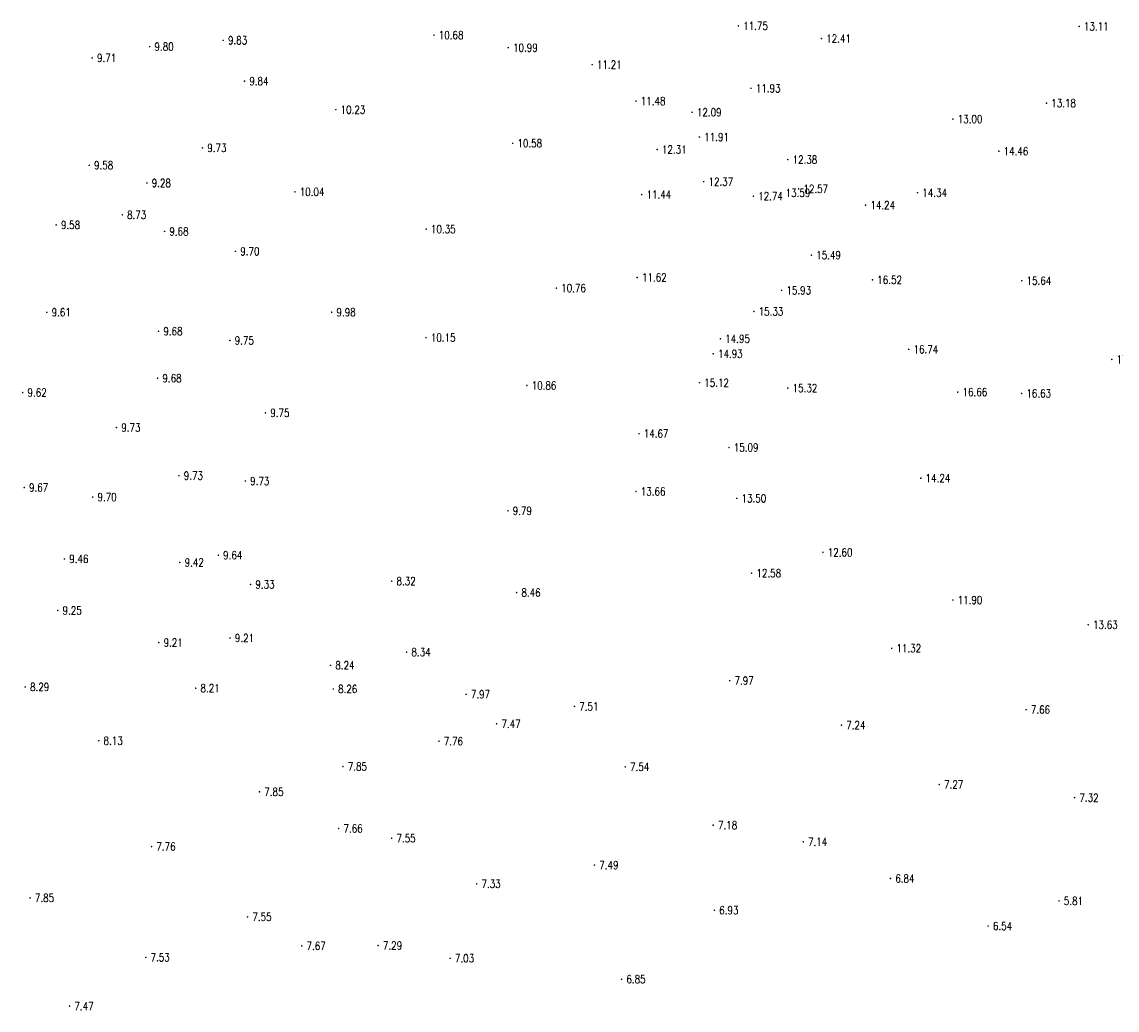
# Model space of a CAD drawing. Extents: x 476861 to 479475, y 2367369 to 2370541.
# Drawn here: x 477678.8 to 477815.7, y 2367534.3 to 2367657.8 of the extents above; entities that cross this region are included whole.
import ezdxf
from ezdxf.enums import TextEntityAlignment as Align

# ---------------------------------------------------------------- set-up
doc = ezdxf.new("R2010")
doc.units = 0
doc.header["$LTSCALE"] = 0.5
doc.layers.get('0').update_dxf_attribs({"linetype": 'CONTINUOUS'})
doc.layers.add('GCD', color=1, linetype='CONTINUOUS')
doc.styles.add('HZ', font='rs.shx', dxfattribs={"width": 0.8, "bigfont": 'hztxt.shx'})

# ---------------------------------------------------------------- blocks, each defined once
blk = doc.blocks.new('GC200')
at = {"linetype": 'Continuous', "const_width": 0.2, "flags": 128}
blk.add_lwpolyline([(-0.1, 0, 1), (0.1, 0, 1)], format="xyb", close=True, dxfattribs=at)

msp = doc.modelspace()

# ---------------------------------------------------------------- block references
at = {"layer": 'GCD', "linetype": 'Continuous'}
ref = msp.add_blockref('GC200', (477768.34, 2367657.324, 11.747), dxfattribs=dict(at, xscale=0.5, yscale=0.5, zscale=0.5))
ref.add_attrib('height', '11.75', dxfattribs={"linetype": 'Continuous', "height": 1, "style": 'HZ', "width": 0.8}).set_placement((477768.94, 2367657.324, 11.747), align=Align.MIDDLE_LEFT)
ref = msp.add_blockref('GC200', (477810.925, 2367657.258, 13.11), dxfattribs=dict(at, xscale=0.5, yscale=0.5, zscale=0.5))
ref.add_attrib('height', '13.11', dxfattribs={"linetype": 'Continuous', "height": 1, "style": 'HZ', "width": 0.8}).set_placement((477811.525, 2367657.258, 13.11), align=Align.MIDDLE_LEFT)
ref = msp.add_blockref('GC200', (477703.954, 2367655.521, 9.828), dxfattribs=dict(at, xscale=0.5, yscale=0.5, zscale=0.5))
ref.add_attrib('height', '9.83', dxfattribs={"linetype": 'Continuous', "height": 1, "style": 'HZ', "width": 0.8}).set_placement((477704.554, 2367655.521, 9.828), align=Align.MIDDLE_LEFT)
ref = msp.add_blockref('GC200', (477730.297, 2367656.172, 10.675), dxfattribs=dict(at, xscale=0.5, yscale=0.5, zscale=0.5))
ref.add_attrib('height', '10.68', dxfattribs={"linetype": 'Continuous', "height": 1, "style": 'HZ', "width": 0.8}).set_placement((477730.897, 2367656.172, 10.675), align=Align.MIDDLE_LEFT)
ref = msp.add_blockref('GC200', (477778.717, 2367655.739, 12.41), dxfattribs=dict(at, xscale=0.5, yscale=0.5, zscale=0.5))
ref.add_attrib('height', '12.41', dxfattribs={"linetype": 'Continuous', "height": 1, "style": 'HZ', "width": 0.8}).set_placement((477779.317, 2367655.739, 12.41), align=Align.MIDDLE_LEFT)
ref = msp.add_blockref('GC200', (477694.767, 2367654.732, 9.8), dxfattribs=dict(at, xscale=0.5, yscale=0.5, zscale=0.5))
ref.add_attrib('height', '9.80', dxfattribs={"linetype": 'Continuous', "height": 1, "style": 'HZ', "width": 0.8}).set_placement((477695.367, 2367654.732, 9.8), align=Align.MIDDLE_LEFT)
ref = msp.add_blockref('GC200', (477739.58, 2367654.6, 10.987), dxfattribs=dict(at, xscale=0.5, yscale=0.5, zscale=0.5))
ref.add_attrib('height', '10.99', dxfattribs={"linetype": 'Continuous', "height": 1, "style": 'HZ', "width": 0.8}).set_placement((477740.18, 2367654.6, 10.987), align=Align.MIDDLE_LEFT)
ref = msp.add_blockref('GC200', (477687.581, 2367653.325, 9.71), dxfattribs=dict(at, xscale=0.5, yscale=0.5, zscale=0.5))
ref.add_attrib('height', '9.71', dxfattribs={"linetype": 'Continuous', "height": 1, "style": 'HZ', "width": 0.8}).set_placement((477688.181, 2367653.325, 9.71), align=Align.MIDDLE_LEFT)
ref = msp.add_blockref('GC200', (477750.066, 2367652.48, 11.207), dxfattribs=dict(at, xscale=0.5, yscale=0.5, zscale=0.5))
ref.add_attrib('height', '11.21', dxfattribs={"linetype": 'Continuous', "height": 1, "style": 'HZ', "width": 0.8}).set_placement((477750.666, 2367652.48, 11.207), align=Align.MIDDLE_LEFT)
ref = msp.add_blockref('GC200', (477706.617, 2367650.419, 9.843), dxfattribs=dict(at, xscale=0.5, yscale=0.5, zscale=0.5))
ref.add_attrib('height', '9.84', dxfattribs={"linetype": 'Continuous', "height": 1, "style": 'HZ', "width": 0.8}).set_placement((477707.217, 2367650.419, 9.843), align=Align.MIDDLE_LEFT)
ref = msp.add_blockref('GC200', (477769.921, 2367649.52, 11.93), dxfattribs=dict(at, xscale=0.5, yscale=0.5, zscale=0.5))
ref.add_attrib('height', '11.93', dxfattribs={"linetype": 'Continuous', "height": 1, "style": 'HZ', "width": 0.8}).set_placement((477770.521, 2367649.52, 11.93), align=Align.MIDDLE_LEFT)
ref = msp.add_blockref('GC200', (477718.034, 2367646.856, 10.23), dxfattribs=dict(at, xscale=0.5, yscale=0.5, zscale=0.5))
ref.add_attrib('height', '10.23', dxfattribs={"linetype": 'Continuous', "height": 1, "style": 'HZ', "width": 0.8}).set_placement((477718.634, 2367646.856, 10.23), align=Align.MIDDLE_LEFT)
ref = msp.add_blockref('GC200', (477755.539, 2367647.928, 11.48), dxfattribs=dict(at, xscale=0.5, yscale=0.5, zscale=0.5))
ref.add_attrib('height', '11.48', dxfattribs={"linetype": 'Continuous', "height": 1, "style": 'HZ', "width": 0.8}).set_placement((477756.139, 2367647.928, 11.48), align=Align.MIDDLE_LEFT)
ref = msp.add_blockref('GC200', (477806.844, 2367647.666, 13.183), dxfattribs=dict(at, xscale=0.5, yscale=0.5, zscale=0.5))
ref.add_attrib('height', '13.18', dxfattribs={"linetype": 'Continuous', "height": 1, "style": 'HZ', "width": 0.8}).set_placement((477807.444, 2367647.666, 13.183), align=Align.MIDDLE_LEFT)
ref = msp.add_blockref('GC200', (477762.557, 2367646.529, 12.087), dxfattribs=dict(at, xscale=0.5, yscale=0.5, zscale=0.5))
ref.add_attrib('height', '12.09', dxfattribs={"linetype": 'Continuous', "height": 1, "style": 'HZ', "width": 0.8}).set_placement((477763.157, 2367646.529, 12.087), align=Align.MIDDLE_LEFT)
ref = msp.add_blockref('GC200', (477795.151, 2367645.681, 12.998), dxfattribs=dict(at, xscale=0.5, yscale=0.5, zscale=0.5))
ref.add_attrib('height', '13.00', dxfattribs={"linetype": 'Continuous', "height": 1, "style": 'HZ', "width": 0.8}).set_placement((477795.751, 2367645.681, 12.998), align=Align.MIDDLE_LEFT)
ref = msp.add_blockref('GC200', (477763.471, 2367643.436, 11.905), dxfattribs=dict(at, xscale=0.5, yscale=0.5, zscale=0.5))
ref.add_attrib('height', '11.91', dxfattribs={"linetype": 'Continuous', "height": 1, "style": 'HZ', "width": 0.8}).set_placement((477764.071, 2367643.436, 11.905), align=Align.MIDDLE_LEFT)
ref = msp.add_blockref('GC200', (477701.364, 2367642.081, 9.734), dxfattribs=dict(at, xscale=0.5, yscale=0.5, zscale=0.5))
ref.add_attrib('height', '9.73', dxfattribs={"linetype": 'Continuous', "height": 1, "style": 'HZ', "width": 0.8}).set_placement((477701.964, 2367642.081, 9.734), align=Align.MIDDLE_LEFT)
ref = msp.add_blockref('GC200', (477740.126, 2367642.651, 10.58), dxfattribs=dict(at, xscale=0.5, yscale=0.5, zscale=0.5))
ref.add_attrib('height', '10.58', dxfattribs={"linetype": 'Continuous', "height": 1, "style": 'HZ', "width": 0.8}).set_placement((477740.726, 2367642.651, 10.58), align=Align.MIDDLE_LEFT)
ref = msp.add_blockref('GC200', (477758.187, 2367641.872, 12.309), dxfattribs=dict(at, xscale=0.5, yscale=0.5, zscale=0.5))
ref.add_attrib('height', '12.31', dxfattribs={"linetype": 'Continuous', "height": 1, "style": 'HZ', "width": 0.8}).set_placement((477758.787, 2367641.872, 12.309), align=Align.MIDDLE_LEFT)
ref = msp.add_blockref('GC200', (477800.89, 2367641.663, 14.458), dxfattribs=dict(at, xscale=0.5, yscale=0.5, zscale=0.5))
ref.add_attrib('height', '14.46', dxfattribs={"linetype": 'Continuous', "height": 1, "style": 'HZ', "width": 0.8}).set_placement((477801.49, 2367641.663, 14.458), align=Align.MIDDLE_LEFT)
ref = msp.add_blockref('GC200', (477774.515, 2367640.609, 12.379), dxfattribs=dict(at, xscale=0.5, yscale=0.5, zscale=0.5))
ref.add_attrib('height', '12.38', dxfattribs={"linetype": 'Continuous', "height": 1, "style": 'HZ', "width": 0.8}).set_placement((477775.115, 2367640.609, 12.379), align=Align.MIDDLE_LEFT)
ref = msp.add_blockref('GC200', (477687.216, 2367639.908, 9.577), dxfattribs=dict(at, xscale=0.5, yscale=0.5, zscale=0.5))
ref.add_attrib('height', '9.58', dxfattribs={"linetype": 'Continuous', "height": 1, "style": 'HZ', "width": 0.8}).set_placement((477687.816, 2367639.908, 9.577), align=Align.MIDDLE_LEFT)
ref = msp.add_blockref('GC200', (477694.422, 2367637.692, 9.278), dxfattribs=dict(at, xscale=0.5, yscale=0.5, zscale=0.5))
ref.add_attrib('height', '9.28', dxfattribs={"linetype": 'Continuous', "height": 1, "style": 'HZ', "width": 0.8}).set_placement((477695.022, 2367637.692, 9.278), align=Align.MIDDLE_LEFT)
ref = msp.add_blockref('GC200', (477764.005, 2367637.854, 12.369), dxfattribs=dict(at, xscale=0.5, yscale=0.5, zscale=0.5))
ref.add_attrib('height', '12.37', dxfattribs={"linetype": 'Continuous', "height": 1, "style": 'HZ', "width": 0.8}).set_placement((477764.605, 2367637.854, 12.369), align=Align.MIDDLE_LEFT)
ref = msp.add_blockref('GC200', (477712.921, 2367636.582, 10.043), dxfattribs=dict(at, xscale=0.5, yscale=0.5, zscale=0.5))
ref.add_attrib('height', '10.04', dxfattribs={"linetype": 'Continuous', "height": 1, "style": 'HZ', "width": 0.8}).set_placement((477713.521, 2367636.582, 10.043), align=Align.MIDDLE_LEFT)
ref = msp.add_blockref('GC200', (477756.259, 2367636.241, 11.44), dxfattribs=dict(at, xscale=0.5, yscale=0.5, zscale=0.5))
ref.add_attrib('height', '11.44', dxfattribs={"linetype": 'Continuous', "height": 1, "style": 'HZ', "width": 0.8}).set_placement((477756.859, 2367636.241, 11.44), align=Align.MIDDLE_LEFT)
ref = msp.add_blockref('GC200', (477770.214, 2367636.041, 12.743), dxfattribs=dict(at, xscale=0.5, yscale=0.5, zscale=0.5))
ref.add_attrib('height', '12.74', dxfattribs={"linetype": 'Continuous', "height": 1, "style": 'HZ', "width": 0.8}).set_placement((477770.814, 2367636.041, 12.743), align=Align.MIDDLE_LEFT)
ref = msp.add_blockref('GC200', (477773.641, 2367636.457, 13.594), dxfattribs=dict(at, xscale=0.5, yscale=0.5, zscale=0.5))
ref.add_attrib('height', '13.59', dxfattribs={"linetype": 'Continuous', "height": 1, "style": 'HZ', "width": 0.8}).set_placement((477774.241, 2367636.457, 13.594), align=Align.MIDDLE_LEFT)
ref = msp.add_blockref('GC200', (477775.873, 2367636.951, 12.565), dxfattribs=dict(at, xscale=0.5, yscale=0.5, zscale=0.5))
ref.add_attrib('height', '12.57', dxfattribs={"linetype": 'Continuous', "height": 1, "style": 'HZ', "width": 0.8}).set_placement((477776.473, 2367636.951, 12.565), align=Align.MIDDLE_LEFT)
ref = msp.add_blockref('GC200', (477790.725, 2367636.478, 14.344), dxfattribs=dict(at, xscale=0.5, yscale=0.5, zscale=0.5))
ref.add_attrib('height', '14.34', dxfattribs={"linetype": 'Continuous', "height": 1, "style": 'HZ', "width": 0.8}).set_placement((477791.325, 2367636.478, 14.344), align=Align.MIDDLE_LEFT)
ref = msp.add_blockref('GC200', (477784.234, 2367634.925, 14.24), dxfattribs=dict(at, xscale=0.5, yscale=0.5, zscale=0.5))
ref.add_attrib('height', '14.24', dxfattribs={"linetype": 'Continuous', "height": 1, "style": 'HZ', "width": 0.8}).set_placement((477784.834, 2367634.925, 14.24), align=Align.MIDDLE_LEFT)
ref = msp.add_blockref('GC200', (477691.345, 2367633.714, 8.733), dxfattribs=dict(at, xscale=0.5, yscale=0.5, zscale=0.5))
ref.add_attrib('height', '8.73', dxfattribs={"linetype": 'Continuous', "height": 1, "style": 'HZ', "width": 0.8}).set_placement((477691.945, 2367633.714, 8.733), align=Align.MIDDLE_LEFT)
ref = msp.add_blockref('GC200', (477683.077, 2367632.449, 9.584), dxfattribs=dict(at, xscale=0.5, yscale=0.5, zscale=0.5))
ref.add_attrib('height', '9.58', dxfattribs={"linetype": 'Continuous', "height": 1, "style": 'HZ', "width": 0.8}).set_placement((477683.677, 2367632.449, 9.584), align=Align.MIDDLE_LEFT)
ref = msp.add_blockref('GC200', (477729.323, 2367631.931, 10.35), dxfattribs=dict(at, xscale=0.5, yscale=0.5, zscale=0.5))
ref.add_attrib('height', '10.35', dxfattribs={"linetype": 'Continuous', "height": 1, "style": 'HZ', "width": 0.8}).set_placement((477729.923, 2367631.931, 10.35), align=Align.MIDDLE_LEFT)
ref = msp.add_blockref('GC200', (477696.629, 2367631.643, 9.677), dxfattribs=dict(at, xscale=0.5, yscale=0.5, zscale=0.5))
ref.add_attrib('height', '9.68', dxfattribs={"linetype": 'Continuous', "height": 1, "style": 'HZ', "width": 0.8}).set_placement((477697.229, 2367631.643, 9.677), align=Align.MIDDLE_LEFT)
ref = msp.add_blockref('GC200', (477705.489, 2367629.149, 9.7), dxfattribs=dict(at, xscale=0.5, yscale=0.5, zscale=0.5))
ref.add_attrib('height', '9.70', dxfattribs={"linetype": 'Continuous', "height": 1, "style": 'HZ', "width": 0.8}).set_placement((477706.089, 2367629.149, 9.7), align=Align.MIDDLE_LEFT)
ref = msp.add_blockref('GC200', (477777.468, 2367628.677, 15.492), dxfattribs=dict(at, xscale=0.5, yscale=0.5, zscale=0.5))
ref.add_attrib('height', '15.49', dxfattribs={"linetype": 'Continuous', "height": 1, "style": 'HZ', "width": 0.8}).set_placement((477778.068, 2367628.677, 15.492), align=Align.MIDDLE_LEFT)
ref = msp.add_blockref('GC200', (477755.693, 2367625.887, 11.617), dxfattribs=dict(at, xscale=0.5, yscale=0.5, zscale=0.5))
ref.add_attrib('height', '11.62', dxfattribs={"linetype": 'Continuous', "height": 1, "style": 'HZ', "width": 0.8}).set_placement((477756.293, 2367625.887, 11.617), align=Align.MIDDLE_LEFT)
ref = msp.add_blockref('GC200', (477785.102, 2367625.592, 16.518), dxfattribs=dict(at, xscale=0.5, yscale=0.5, zscale=0.5))
ref.add_attrib('height', '16.52', dxfattribs={"linetype": 'Continuous', "height": 1, "style": 'HZ', "width": 0.8}).set_placement((477785.702, 2367625.592, 16.518), align=Align.MIDDLE_LEFT)
ref = msp.add_blockref('GC200', (477803.756, 2367625.481, 15.64), dxfattribs=dict(at, xscale=0.5, yscale=0.5, zscale=0.5))
ref.add_attrib('height', '15.64', dxfattribs={"linetype": 'Continuous', "height": 1, "style": 'HZ', "width": 0.8}).set_placement((477804.356, 2367625.481, 15.64), align=Align.MIDDLE_LEFT)
ref = msp.add_blockref('GC200', (477745.596, 2367624.554, 10.761), dxfattribs=dict(at, xscale=0.5, yscale=0.5, zscale=0.5))
ref.add_attrib('height', '10.76', dxfattribs={"linetype": 'Continuous', "height": 1, "style": 'HZ', "width": 0.8}).set_placement((477746.196, 2367624.554, 10.761), align=Align.MIDDLE_LEFT)
ref = msp.add_blockref('GC200', (477773.744, 2367624.274, 15.932), dxfattribs=dict(at, xscale=0.5, yscale=0.5, zscale=0.5))
ref.add_attrib('height', '15.93', dxfattribs={"linetype": 'Continuous', "height": 1, "style": 'HZ', "width": 0.8}).set_placement((477774.344, 2367624.274, 15.932), align=Align.MIDDLE_LEFT)
ref = msp.add_blockref('GC200', (477681.912, 2367621.533, 9.61), dxfattribs=dict(at, xscale=0.5, yscale=0.5, zscale=0.5))
ref.add_attrib('height', '9.61', dxfattribs={"linetype": 'Continuous', "height": 1, "style": 'HZ', "width": 0.8}).set_placement((477682.512, 2367621.533, 9.61), align=Align.MIDDLE_LEFT)
ref = msp.add_blockref('GC200', (477717.515, 2367621.542, 9.98), dxfattribs=dict(at, xscale=0.5, yscale=0.5, zscale=0.5))
ref.add_attrib('height', '9.98', dxfattribs={"linetype": 'Continuous', "height": 1, "style": 'HZ', "width": 0.8}).set_placement((477718.115, 2367621.542, 9.98), align=Align.MIDDLE_LEFT)
ref = msp.add_blockref('GC200', (477770.276, 2367621.64, 15.331), dxfattribs=dict(at, xscale=0.5, yscale=0.5, zscale=0.5))
ref.add_attrib('height', '15.33', dxfattribs={"linetype": 'Continuous', "height": 1, "style": 'HZ', "width": 0.8}).set_placement((477770.876, 2367621.64, 15.331), align=Align.MIDDLE_LEFT)
ref = msp.add_blockref('GC200', (477695.88, 2367619.164, 9.678), dxfattribs=dict(at, xscale=0.5, yscale=0.5, zscale=0.5))
ref.add_attrib('height', '9.68', dxfattribs={"linetype": 'Continuous', "height": 1, "style": 'HZ', "width": 0.8}).set_placement((477696.48, 2367619.164, 9.678), align=Align.MIDDLE_LEFT)
ref = msp.add_blockref('GC200', (477729.302, 2367618.37, 10.149), dxfattribs=dict(at, xscale=0.5, yscale=0.5, zscale=0.5))
ref.add_attrib('height', '10.15', dxfattribs={"linetype": 'Continuous', "height": 1, "style": 'HZ', "width": 0.8}).set_placement((477729.902, 2367618.37, 10.149), align=Align.MIDDLE_LEFT)
ref = msp.add_blockref('GC200', (477766.091, 2367618.227, 14.953), dxfattribs=dict(at, xscale=0.5, yscale=0.5, zscale=0.5))
ref.add_attrib('height', '14.95', dxfattribs={"linetype": 'Continuous', "height": 1, "style": 'HZ', "width": 0.8}).set_placement((477766.691, 2367618.227, 14.953), align=Align.MIDDLE_LEFT)
ref = msp.add_blockref('GC200', (477704.792, 2367618.015, 9.748), dxfattribs=dict(at, xscale=0.5, yscale=0.5, zscale=0.5))
ref.add_attrib('height', '9.75', dxfattribs={"linetype": 'Continuous', "height": 1, "style": 'HZ', "width": 0.8}).set_placement((477705.392, 2367618.015, 9.748), align=Align.MIDDLE_LEFT)
ref = msp.add_blockref('GC200', (477789.63, 2367616.902, 16.735), dxfattribs=dict(at, xscale=0.5, yscale=0.5, zscale=0.5))
ref.add_attrib('height', '16.74', dxfattribs={"linetype": 'Continuous', "height": 1, "style": 'HZ', "width": 0.8}).set_placement((477790.23, 2367616.902, 16.735), align=Align.MIDDLE_LEFT)
ref = msp.add_blockref('GC200', (477765.196, 2367616.345, 14.932), dxfattribs=dict(at, xscale=0.5, yscale=0.5, zscale=0.5))
ref.add_attrib('height', '14.93', dxfattribs={"linetype": 'Continuous', "height": 1, "style": 'HZ', "width": 0.8}).set_placement((477765.796, 2367616.345, 14.932), align=Align.MIDDLE_LEFT)
ref = msp.add_blockref('GC200', (477815.008, 2367615.647, 17.136), dxfattribs=dict(at, xscale=0.5, yscale=0.5, zscale=0.5))
ref.add_attrib('height', '17.14', dxfattribs={"linetype": 'Continuous', "height": 1, "style": 'HZ', "width": 0.8}).set_placement((477815.608, 2367615.647, 17.136), align=Align.MIDDLE_LEFT)
ref = msp.add_blockref('GC200', (477695.76, 2367613.297, 9.678), dxfattribs=dict(at, xscale=0.5, yscale=0.5, zscale=0.5))
ref.add_attrib('height', '9.68', dxfattribs={"linetype": 'Continuous', "height": 1, "style": 'HZ', "width": 0.8}).set_placement((477696.36, 2367613.297, 9.678), align=Align.MIDDLE_LEFT)
ref = msp.add_blockref('GC200', (477763.481, 2367612.738, 15.122), dxfattribs=dict(at, xscale=0.5, yscale=0.5, zscale=0.5))
ref.add_attrib('height', '15.12', dxfattribs={"linetype": 'Continuous', "height": 1, "style": 'HZ', "width": 0.8}).set_placement((477764.081, 2367612.738, 15.122), align=Align.MIDDLE_LEFT)
ref = msp.add_blockref('GC200', (477678.901, 2367611.5, 9.62), dxfattribs=dict(at, xscale=0.5, yscale=0.5, zscale=0.5))
ref.add_attrib('height', '9.62', dxfattribs={"linetype": 'Continuous', "height": 1, "style": 'HZ', "width": 0.8}).set_placement((477679.501, 2367611.5, 9.62), align=Align.MIDDLE_LEFT)
ref = msp.add_blockref('GC200', (477741.91, 2367612.386, 10.86), dxfattribs=dict(at, xscale=0.5, yscale=0.5, zscale=0.5))
ref.add_attrib('height', '10.86', dxfattribs={"linetype": 'Continuous', "height": 1, "style": 'HZ', "width": 0.8}).set_placement((477742.51, 2367612.386, 10.86), align=Align.MIDDLE_LEFT)
ref = msp.add_blockref('GC200', (477774.521, 2367612.062, 15.324), dxfattribs=dict(at, xscale=0.5, yscale=0.5, zscale=0.5))
ref.add_attrib('height', '15.32', dxfattribs={"linetype": 'Continuous', "height": 1, "style": 'HZ', "width": 0.8}).set_placement((477775.121, 2367612.062, 15.324), align=Align.MIDDLE_LEFT)
ref = msp.add_blockref('GC200', (477795.758, 2367611.563, 16.662), dxfattribs=dict(at, xscale=0.5, yscale=0.5, zscale=0.5))
ref.add_attrib('height', '16.66', dxfattribs={"linetype": 'Continuous', "height": 1, "style": 'HZ', "width": 0.8}).set_placement((477796.358, 2367611.563, 16.662), align=Align.MIDDLE_LEFT)
ref = msp.add_blockref('GC200', (477803.734, 2367611.39, 16.626), dxfattribs=dict(at, xscale=0.5, yscale=0.5, zscale=0.5))
ref.add_attrib('height', '16.63', dxfattribs={"linetype": 'Continuous', "height": 1, "style": 'HZ', "width": 0.8}).set_placement((477804.334, 2367611.39, 16.626), align=Align.MIDDLE_LEFT)
ref = msp.add_blockref('GC200', (477709.237, 2367608.961, 9.748), dxfattribs=dict(at, xscale=0.5, yscale=0.5, zscale=0.5))
ref.add_attrib('height', '9.75', dxfattribs={"linetype": 'Continuous', "height": 1, "style": 'HZ', "width": 0.8}).set_placement((477709.837, 2367608.961, 9.748), align=Align.MIDDLE_LEFT)
ref = msp.add_blockref('GC200', (477690.616, 2367607.128, 9.73), dxfattribs=dict(at, xscale=0.5, yscale=0.5, zscale=0.5))
ref.add_attrib('height', '9.73', dxfattribs={"linetype": 'Continuous', "height": 1, "style": 'HZ', "width": 0.8}).set_placement((477691.216, 2367607.128, 9.73), align=Align.MIDDLE_LEFT)
ref = msp.add_blockref('GC200', (477755.918, 2367606.368, 14.67), dxfattribs=dict(at, xscale=0.5, yscale=0.5, zscale=0.5))
ref.add_attrib('height', '14.67', dxfattribs={"linetype": 'Continuous', "height": 1, "style": 'HZ', "width": 0.8}).set_placement((477756.518, 2367606.368, 14.67), align=Align.MIDDLE_LEFT)
ref = msp.add_blockref('GC200', (477767.168, 2367604.638, 15.093), dxfattribs=dict(at, xscale=0.5, yscale=0.5, zscale=0.5))
ref.add_attrib('height', '15.09', dxfattribs={"linetype": 'Continuous', "height": 1, "style": 'HZ', "width": 0.8}).set_placement((477767.768, 2367604.638, 15.093), align=Align.MIDDLE_LEFT)
ref = msp.add_blockref('GC200', (477698.436, 2367601.118, 9.73), dxfattribs=dict(at, xscale=0.5, yscale=0.5, zscale=0.5))
ref.add_attrib('height', '9.73', dxfattribs={"linetype": 'Continuous', "height": 1, "style": 'HZ', "width": 0.8}).set_placement((477699.036, 2367601.118, 9.73), align=Align.MIDDLE_LEFT)
ref = msp.add_blockref('GC200', (477706.732, 2367600.448, 9.73), dxfattribs=dict(at, xscale=0.5, yscale=0.5, zscale=0.5))
ref.add_attrib('height', '9.73', dxfattribs={"linetype": 'Continuous', "height": 1, "style": 'HZ', "width": 0.8}).set_placement((477707.332, 2367600.448, 9.73), align=Align.MIDDLE_LEFT)
ref = msp.add_blockref('GC200', (477791.136, 2367600.804, 14.24), dxfattribs=dict(at, xscale=0.5, yscale=0.5, zscale=0.5))
ref.add_attrib('height', '14.24', dxfattribs={"linetype": 'Continuous', "height": 1, "style": 'HZ', "width": 0.8}).set_placement((477791.736, 2367600.804, 14.24), align=Align.MIDDLE_LEFT)
ref = msp.add_blockref('GC200', (477679.091, 2367599.632, 9.666), dxfattribs=dict(at, xscale=0.5, yscale=0.5, zscale=0.5))
ref.add_attrib('height', '9.67', dxfattribs={"linetype": 'Continuous', "height": 1, "style": 'HZ', "width": 0.8}).set_placement((477679.691, 2367599.632, 9.666), align=Align.MIDDLE_LEFT)
ref = msp.add_blockref('GC200', (477755.543, 2367599.138, 13.66), dxfattribs=dict(at, xscale=0.5, yscale=0.5, zscale=0.5))
ref.add_attrib('height', '13.66', dxfattribs={"linetype": 'Continuous', "height": 1, "style": 'HZ', "width": 0.8}).set_placement((477756.143, 2367599.138, 13.66), align=Align.MIDDLE_LEFT)
ref = msp.add_blockref('GC200', (477687.65, 2367598.446, 9.7), dxfattribs=dict(at, xscale=0.5, yscale=0.5, zscale=0.5))
ref.add_attrib('height', '9.70', dxfattribs={"linetype": 'Continuous', "height": 1, "style": 'HZ', "width": 0.8}).set_placement((477688.25, 2367598.446, 9.7), align=Align.MIDDLE_LEFT)
ref = msp.add_blockref('GC200', (477768.132, 2367598.284, 13.501), dxfattribs=dict(at, xscale=0.5, yscale=0.5, zscale=0.5))
ref.add_attrib('height', '13.50', dxfattribs={"linetype": 'Continuous', "height": 1, "style": 'HZ', "width": 0.8}).set_placement((477768.732, 2367598.284, 13.501), align=Align.MIDDLE_LEFT)
ref = msp.add_blockref('GC200', (477739.544, 2367596.728, 9.79), dxfattribs=dict(at, xscale=0.5, yscale=0.5, zscale=0.5))
ref.add_attrib('height', '9.79', dxfattribs={"linetype": 'Continuous', "height": 1, "style": 'HZ', "width": 0.8}).set_placement((477740.144, 2367596.728, 9.79), align=Align.MIDDLE_LEFT)
ref = msp.add_blockref('GC200', (477684.116, 2367590.711, 9.457), dxfattribs=dict(at, xscale=0.5, yscale=0.5, zscale=0.5))
ref.add_attrib('height', '9.46', dxfattribs={"linetype": 'Continuous', "height": 1, "style": 'HZ', "width": 0.8}).set_placement((477684.716, 2367590.711, 9.457), align=Align.MIDDLE_LEFT)
ref = msp.add_blockref('GC200', (477703.347, 2367591.174, 9.636), dxfattribs=dict(at, xscale=0.5, yscale=0.5, zscale=0.5))
ref.add_attrib('height', '9.64', dxfattribs={"linetype": 'Continuous', "height": 1, "style": 'HZ', "width": 0.8}).set_placement((477703.947, 2367591.174, 9.636), align=Align.MIDDLE_LEFT)
ref = msp.add_blockref('GC200', (477778.91, 2367591.531, 12.597), dxfattribs=dict(at, xscale=0.5, yscale=0.5, zscale=0.5))
ref.add_attrib('height', '12.60', dxfattribs={"linetype": 'Continuous', "height": 1, "style": 'HZ', "width": 0.8}).set_placement((477779.51, 2367591.531, 12.597), align=Align.MIDDLE_LEFT)
ref = msp.add_blockref('GC200', (477698.533, 2367590.278, 9.418), dxfattribs=dict(at, xscale=0.5, yscale=0.5, zscale=0.5))
ref.add_attrib('height', '9.42', dxfattribs={"linetype": 'Continuous', "height": 1, "style": 'HZ', "width": 0.8}).set_placement((477699.133, 2367590.278, 9.418), align=Align.MIDDLE_LEFT)
ref = msp.add_blockref('GC200', (477769.995, 2367588.925, 12.58), dxfattribs=dict(at, xscale=0.5, yscale=0.5, zscale=0.5))
ref.add_attrib('height', '12.58', dxfattribs={"linetype": 'Continuous', "height": 1, "style": 'HZ', "width": 0.8}).set_placement((477770.595, 2367588.925, 12.58), align=Align.MIDDLE_LEFT)
ref = msp.add_blockref('GC200', (477707.38, 2367587.528, 9.332), dxfattribs=dict(at, xscale=0.5, yscale=0.5, zscale=0.5))
ref.add_attrib('height', '9.33', dxfattribs={"linetype": 'Continuous', "height": 1, "style": 'HZ', "width": 0.8}).set_placement((477707.98, 2367587.528, 9.332), align=Align.MIDDLE_LEFT)
ref = msp.add_blockref('GC200', (477725.02, 2367587.941, 8.32), dxfattribs=dict(at, xscale=0.5, yscale=0.5, zscale=0.5))
ref.add_attrib('height', '8.32', dxfattribs={"linetype": 'Continuous', "height": 1, "style": 'HZ', "width": 0.8}).set_placement((477725.62, 2367587.941, 8.32), align=Align.MIDDLE_LEFT)
ref = msp.add_blockref('GC200', (477740.626, 2367586.508, 8.46), dxfattribs=dict(at, xscale=0.5, yscale=0.5, zscale=0.5))
ref.add_attrib('height', '8.46', dxfattribs={"linetype": 'Continuous', "height": 1, "style": 'HZ', "width": 0.8}).set_placement((477741.226, 2367586.508, 8.46), align=Align.MIDDLE_LEFT)
ref = msp.add_blockref('GC200', (477795.146, 2367585.576, 11.904), dxfattribs=dict(at, xscale=0.5, yscale=0.5, zscale=0.5))
ref.add_attrib('height', '11.90', dxfattribs={"linetype": 'Continuous', "height": 1, "style": 'HZ', "width": 0.8}).set_placement((477795.746, 2367585.576, 11.904), align=Align.MIDDLE_LEFT)
ref = msp.add_blockref('GC200', (477683.282, 2367584.276, 9.25), dxfattribs=dict(at, xscale=0.5, yscale=0.5, zscale=0.5))
ref.add_attrib('height', '9.25', dxfattribs={"linetype": 'Continuous', "height": 1, "style": 'HZ', "width": 0.8}).set_placement((477683.882, 2367584.276, 9.25), align=Align.MIDDLE_LEFT)
ref = msp.add_blockref('GC200', (477812.058, 2367582.488, 13.631), dxfattribs=dict(at, xscale=0.5, yscale=0.5, zscale=0.5))
ref.add_attrib('height', '13.63', dxfattribs={"linetype": 'Continuous', "height": 1, "style": 'HZ', "width": 0.8}).set_placement((477812.658, 2367582.488, 13.631), align=Align.MIDDLE_LEFT)
ref = msp.add_blockref('GC200', (477695.908, 2367580.26, 9.207), dxfattribs=dict(at, xscale=0.5, yscale=0.5, zscale=0.5))
ref.add_attrib('height', '9.21', dxfattribs={"linetype": 'Continuous', "height": 1, "style": 'HZ', "width": 0.8}).set_placement((477696.508, 2367580.26, 9.207), align=Align.MIDDLE_LEFT)
ref = msp.add_blockref('GC200', (477704.816, 2367580.834, 9.206), dxfattribs=dict(at, xscale=0.5, yscale=0.5, zscale=0.5))
ref.add_attrib('height', '9.21', dxfattribs={"linetype": 'Continuous', "height": 1, "style": 'HZ', "width": 0.8}).set_placement((477705.416, 2367580.834, 9.206), align=Align.MIDDLE_LEFT)
ref = msp.add_blockref('GC200', (477726.878, 2367579.071, 8.342), dxfattribs=dict(at, xscale=0.5, yscale=0.5, zscale=0.5))
ref.add_attrib('height', '8.34', dxfattribs={"linetype": 'Continuous', "height": 1, "style": 'HZ', "width": 0.8}).set_placement((477727.478, 2367579.071, 8.342), align=Align.MIDDLE_LEFT)
ref = msp.add_blockref('GC200', (477787.495, 2367579.543, 11.324), dxfattribs=dict(at, xscale=0.5, yscale=0.5, zscale=0.5))
ref.add_attrib('height', '11.32', dxfattribs={"linetype": 'Continuous', "height": 1, "style": 'HZ', "width": 0.8}).set_placement((477788.095, 2367579.543, 11.324), align=Align.MIDDLE_LEFT)
ref = msp.add_blockref('GC200', (477717.37, 2367577.417, 8.237), dxfattribs=dict(at, xscale=0.5, yscale=0.5, zscale=0.5))
ref.add_attrib('height', '8.24', dxfattribs={"linetype": 'Continuous', "height": 1, "style": 'HZ', "width": 0.8}).set_placement((477717.97, 2367577.417, 8.237), align=Align.MIDDLE_LEFT)
ref = msp.add_blockref('GC200', (477679.222, 2367574.709, 8.29), dxfattribs=dict(at, xscale=0.5, yscale=0.5, zscale=0.5))
ref.add_attrib('height', '8.29', dxfattribs={"linetype": 'Continuous', "height": 1, "style": 'HZ', "width": 0.8}).set_placement((477679.822, 2367574.709, 8.29), align=Align.MIDDLE_LEFT)
ref = msp.add_blockref('GC200', (477700.521, 2367574.556, 8.21), dxfattribs=dict(at, xscale=0.5, yscale=0.5, zscale=0.5))
ref.add_attrib('height', '8.21', dxfattribs={"linetype": 'Continuous', "height": 1, "style": 'HZ', "width": 0.8}).set_placement((477701.121, 2367574.556, 8.21), align=Align.MIDDLE_LEFT)
ref = msp.add_blockref('GC200', (477717.718, 2367574.462, 8.259), dxfattribs=dict(at, xscale=0.5, yscale=0.5, zscale=0.5))
ref.add_attrib('height', '8.26', dxfattribs={"linetype": 'Continuous', "height": 1, "style": 'HZ', "width": 0.8}).set_placement((477718.318, 2367574.462, 8.259), align=Align.MIDDLE_LEFT)
ref = msp.add_blockref('GC200', (477767.257, 2367575.502, 7.969), dxfattribs=dict(at, xscale=0.5, yscale=0.5, zscale=0.5))
ref.add_attrib('height', '7.97', dxfattribs={"linetype": 'Continuous', "height": 1, "style": 'HZ', "width": 0.8}).set_placement((477767.857, 2367575.502, 7.969), align=Align.MIDDLE_LEFT)
ref = msp.add_blockref('GC200', (477734.311, 2367573.796, 7.971), dxfattribs=dict(at, xscale=0.5, yscale=0.5, zscale=0.5))
ref.add_attrib('height', '7.97', dxfattribs={"linetype": 'Continuous', "height": 1, "style": 'HZ', "width": 0.8}).set_placement((477734.911, 2367573.796, 7.971), align=Align.MIDDLE_LEFT)
ref = msp.add_blockref('GC200', (477747.857, 2367572.281, 7.512), dxfattribs=dict(at, xscale=0.5, yscale=0.5, zscale=0.5))
ref.add_attrib('height', '7.51', dxfattribs={"linetype": 'Continuous', "height": 1, "style": 'HZ', "width": 0.8}).set_placement((477748.457, 2367572.281, 7.512), align=Align.MIDDLE_LEFT)
ref = msp.add_blockref('GC200', (477804.293, 2367571.878, 7.66), dxfattribs=dict(at, xscale=0.5, yscale=0.5, zscale=0.5))
ref.add_attrib('height', '7.66', dxfattribs={"linetype": 'Continuous', "height": 1, "style": 'HZ', "width": 0.8}).set_placement((477804.893, 2367571.878, 7.66), align=Align.MIDDLE_LEFT)
ref = msp.add_blockref('GC200', (477738.126, 2367570.113, 7.474), dxfattribs=dict(at, xscale=0.5, yscale=0.5, zscale=0.5))
ref.add_attrib('height', '7.47', dxfattribs={"linetype": 'Continuous', "height": 1, "style": 'HZ', "width": 0.8}).set_placement((477738.726, 2367570.113, 7.474), align=Align.MIDDLE_LEFT)
ref = msp.add_blockref('GC200', (477781.219, 2367569.948, 7.24), dxfattribs=dict(at, xscale=0.5, yscale=0.5, zscale=0.5))
ref.add_attrib('height', '7.24', dxfattribs={"linetype": 'Continuous', "height": 1, "style": 'HZ', "width": 0.8}).set_placement((477781.819, 2367569.948, 7.24), align=Align.MIDDLE_LEFT)
ref = msp.add_blockref('GC200', (477688.406, 2367567.992, 8.131), dxfattribs=dict(at, xscale=0.5, yscale=0.5, zscale=0.5))
ref.add_attrib('height', '8.13', dxfattribs={"linetype": 'Continuous', "height": 1, "style": 'HZ', "width": 0.8}).set_placement((477689.006, 2367567.992, 8.131), align=Align.MIDDLE_LEFT)
ref = msp.add_blockref('GC200', (477730.924, 2367567.927, 7.76), dxfattribs=dict(at, xscale=0.5, yscale=0.5, zscale=0.5))
ref.add_attrib('height', '7.76', dxfattribs={"linetype": 'Continuous', "height": 1, "style": 'HZ', "width": 0.8}).set_placement((477731.524, 2367567.927, 7.76), align=Align.MIDDLE_LEFT)
ref = msp.add_blockref('GC200', (477718.924, 2367564.771, 7.845), dxfattribs=dict(at, xscale=0.5, yscale=0.5, zscale=0.5))
ref.add_attrib('height', '7.85', dxfattribs={"linetype": 'Continuous', "height": 1, "style": 'HZ', "width": 0.8}).set_placement((477719.524, 2367564.771, 7.845), align=Align.MIDDLE_LEFT)
ref = msp.add_blockref('GC200', (477754.205, 2367564.727, 7.54), dxfattribs=dict(at, xscale=0.5, yscale=0.5, zscale=0.5))
ref.add_attrib('height', '7.54', dxfattribs={"linetype": 'Continuous', "height": 1, "style": 'HZ', "width": 0.8}).set_placement((477754.805, 2367564.727, 7.54), align=Align.MIDDLE_LEFT)
ref = msp.add_blockref('GC200', (477793.445, 2367562.516, 7.265), dxfattribs=dict(at, xscale=0.5, yscale=0.5, zscale=0.5))
ref.add_attrib('height', '7.27', dxfattribs={"linetype": 'Continuous', "height": 1, "style": 'HZ', "width": 0.8}).set_placement((477794.045, 2367562.516, 7.265), align=Align.MIDDLE_LEFT)
ref = msp.add_blockref('GC200', (477708.492, 2367561.601, 7.854), dxfattribs=dict(at, xscale=0.5, yscale=0.5, zscale=0.5))
ref.add_attrib('height', '7.85', dxfattribs={"linetype": 'Continuous', "height": 1, "style": 'HZ', "width": 0.8}).set_placement((477709.092, 2367561.601, 7.854), align=Align.MIDDLE_LEFT)
ref = msp.add_blockref('GC200', (477810.357, 2367560.873, 7.32), dxfattribs=dict(at, xscale=0.5, yscale=0.5, zscale=0.5))
ref.add_attrib('height', '7.32', dxfattribs={"linetype": 'Continuous', "height": 1, "style": 'HZ', "width": 0.8}).set_placement((477810.957, 2367560.873, 7.32), align=Align.MIDDLE_LEFT)
ref = msp.add_blockref('GC200', (477718.39, 2367557.026, 7.655), dxfattribs=dict(at, xscale=0.5, yscale=0.5, zscale=0.5))
ref.add_attrib('height', '7.66', dxfattribs={"linetype": 'Continuous', "height": 1, "style": 'HZ', "width": 0.8}).set_placement((477718.99, 2367557.026, 7.655), align=Align.MIDDLE_LEFT)
ref = msp.add_blockref('GC200', (477765.194, 2367557.444, 7.177), dxfattribs=dict(at, xscale=0.5, yscale=0.5, zscale=0.5))
ref.add_attrib('height', '7.18', dxfattribs={"linetype": 'Continuous', "height": 1, "style": 'HZ', "width": 0.8}).set_placement((477765.794, 2367557.444, 7.177), align=Align.MIDDLE_LEFT)
ref = msp.add_blockref('GC200', (477725.007, 2367555.808, 7.545), dxfattribs=dict(at, xscale=0.5, yscale=0.5, zscale=0.5))
ref.add_attrib('height', '7.55', dxfattribs={"linetype": 'Continuous', "height": 1, "style": 'HZ', "width": 0.8}).set_placement((477725.607, 2367555.808, 7.545), align=Align.MIDDLE_LEFT)
ref = msp.add_blockref('GC200', (477776.446, 2367555.363, 7.14), dxfattribs=dict(at, xscale=0.5, yscale=0.5, zscale=0.5))
ref.add_attrib('height', '7.14', dxfattribs={"linetype": 'Continuous', "height": 1, "style": 'HZ', "width": 0.8}).set_placement((477777.046, 2367555.363, 7.14), align=Align.MIDDLE_LEFT)
ref = msp.add_blockref('GC200', (477695.01, 2367554.774, 7.76), dxfattribs=dict(at, xscale=0.5, yscale=0.5, zscale=0.5))
ref.add_attrib('height', '7.76', dxfattribs={"linetype": 'Continuous', "height": 1, "style": 'HZ', "width": 0.8}).set_placement((477695.61, 2367554.774, 7.76), align=Align.MIDDLE_LEFT)
ref = msp.add_blockref('GC200', (477750.353, 2367552.456, 7.49), dxfattribs=dict(at, xscale=0.5, yscale=0.5, zscale=0.5))
ref.add_attrib('height', '7.49', dxfattribs={"linetype": 'Continuous', "height": 1, "style": 'HZ', "width": 0.8}).set_placement((477750.953, 2367552.456, 7.49), align=Align.MIDDLE_LEFT)
ref = msp.add_blockref('GC200', (477735.634, 2367550.115, 7.334), dxfattribs=dict(at, xscale=0.5, yscale=0.5, zscale=0.5))
ref.add_attrib('height', '7.33', dxfattribs={"linetype": 'Continuous', "height": 1, "style": 'HZ', "width": 0.8}).set_placement((477736.234, 2367550.115, 7.334), align=Align.MIDDLE_LEFT)
ref = msp.add_blockref('GC200', (477787.352, 2367550.772, 6.84), dxfattribs=dict(at, xscale=0.5, yscale=0.5, zscale=0.5))
ref.add_attrib('height', '6.84', dxfattribs={"linetype": 'Continuous', "height": 1, "style": 'HZ', "width": 0.8}).set_placement((477787.952, 2367550.772, 6.84), align=Align.MIDDLE_LEFT)
ref = msp.add_blockref('GC200', (477679.825, 2367548.354, 7.85), dxfattribs=dict(at, xscale=0.5, yscale=0.5, zscale=0.5))
ref.add_attrib('height', '7.85', dxfattribs={"linetype": 'Continuous', "height": 1, "style": 'HZ', "width": 0.8}).set_placement((477680.425, 2367548.354, 7.85), align=Align.MIDDLE_LEFT)
ref = msp.add_blockref('GC200', (477808.411, 2367547.98, 5.806), dxfattribs=dict(at, xscale=0.5, yscale=0.5, zscale=0.5))
ref.add_attrib('height', '5.81', dxfattribs={"linetype": 'Continuous', "height": 1, "style": 'HZ', "width": 0.8}).set_placement((477809.011, 2367547.98, 5.806), align=Align.MIDDLE_LEFT)
ref = msp.add_blockref('GC200', (477707.002, 2367545.973, 7.551), dxfattribs=dict(at, xscale=0.5, yscale=0.5, zscale=0.5))
ref.add_attrib('height', '7.55', dxfattribs={"linetype": 'Continuous', "height": 1, "style": 'HZ', "width": 0.8}).set_placement((477707.602, 2367545.973, 7.551), align=Align.MIDDLE_LEFT)
ref = msp.add_blockref('GC200', (477765.346, 2367546.807, 6.93), dxfattribs=dict(at, xscale=0.5, yscale=0.5, zscale=0.5))
ref.add_attrib('height', '6.93', dxfattribs={"linetype": 'Continuous', "height": 1, "style": 'HZ', "width": 0.8}).set_placement((477765.946, 2367546.807, 6.93), align=Align.MIDDLE_LEFT)
ref = msp.add_blockref('GC200', (477799.553, 2367544.839, 6.54), dxfattribs=dict(at, xscale=0.5, yscale=0.5, zscale=0.5))
ref.add_attrib('height', '6.54', dxfattribs={"linetype": 'Continuous', "height": 1, "style": 'HZ', "width": 0.8}).set_placement((477800.153, 2367544.839, 6.54), align=Align.MIDDLE_LEFT)
ref = msp.add_blockref('GC200', (477713.773, 2367542.352, 7.67), dxfattribs=dict(at, xscale=0.5, yscale=0.5, zscale=0.5))
ref.add_attrib('height', '7.67', dxfattribs={"linetype": 'Continuous', "height": 1, "style": 'HZ', "width": 0.8}).set_placement((477714.373, 2367542.352, 7.67), align=Align.MIDDLE_LEFT)
ref = msp.add_blockref('GC200', (477723.32, 2367542.395, 7.286), dxfattribs=dict(at, xscale=0.5, yscale=0.5, zscale=0.5))
ref.add_attrib('height', '7.29', dxfattribs={"linetype": 'Continuous', "height": 1, "style": 'HZ', "width": 0.8}).set_placement((477723.92, 2367542.395, 7.286), align=Align.MIDDLE_LEFT)
ref = msp.add_blockref('GC200', (477694.279, 2367540.919, 7.53), dxfattribs=dict(at, xscale=0.5, yscale=0.5, zscale=0.5))
ref.add_attrib('height', '7.53', dxfattribs={"linetype": 'Continuous', "height": 1, "style": 'HZ', "width": 0.8}).set_placement((477694.879, 2367540.919, 7.53), align=Align.MIDDLE_LEFT)
ref = msp.add_blockref('GC200', (477732.316, 2367540.803, 7.03), dxfattribs=dict(at, xscale=0.5, yscale=0.5, zscale=0.5))
ref.add_attrib('height', '7.03', dxfattribs={"linetype": 'Continuous', "height": 1, "style": 'HZ', "width": 0.8}).set_placement((477732.916, 2367540.803, 7.03), align=Align.MIDDLE_LEFT)
ref = msp.add_blockref('GC200', (477753.744, 2367538.194, 6.851), dxfattribs=dict(at, xscale=0.5, yscale=0.5, zscale=0.5))
ref.add_attrib('height', '6.85', dxfattribs={"linetype": 'Continuous', "height": 1, "style": 'HZ', "width": 0.8}).set_placement((477754.344, 2367538.194, 6.851), align=Align.MIDDLE_LEFT)
ref = msp.add_blockref('GC200', (477684.76, 2367534.831, 7.47), dxfattribs=dict(at, xscale=0.5, yscale=0.5, zscale=0.5))
ref.add_attrib('height', '7.47', dxfattribs={"linetype": 'Continuous', "height": 1, "style": 'HZ', "width": 0.8}).set_placement((477685.36, 2367534.831, 7.47), align=Align.MIDDLE_LEFT)

doc.saveas('drawing.dxf')
